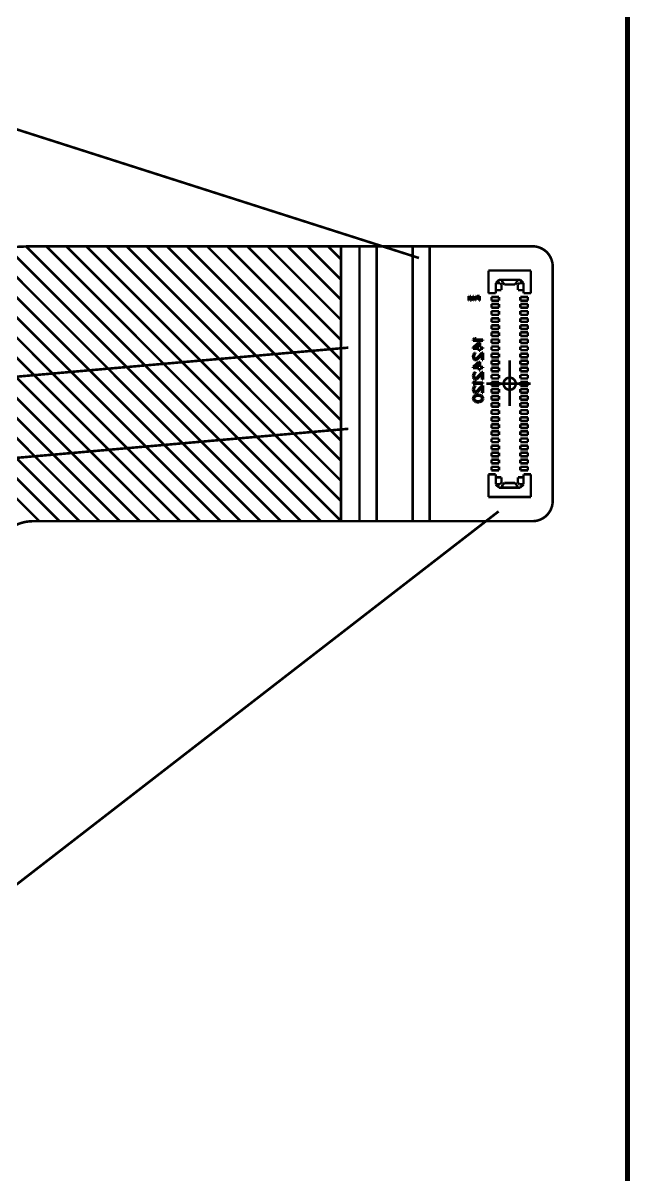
# Model space of a CAD drawing. Header units: millimetres. Extents: x 3885 to 4350, y -149 to 182.
# Drawn here: x 4129.5 to 4159.5, y -23.3 to 33.7 of the extents above; entities that cross this region are included whole.
import ezdxf

# ---------------------------------------------------------------- set-up
doc = ezdxf.new("R2010")
doc.units = ezdxf.units.MM
doc.header["$LTSCALE"] = 23.1
doc.layers.get('0').update_dxf_attribs({"linetype": 'CONTINUOUS'})

msp = doc.modelspace()

# ---------------------------------------------------------------- linework, layer by layer
at = {"const_width": 0.254}
msp.add_lwpolyline([(4070.768, 45.989), (4159.372, 45.989), (4159.372, -80.121), (4070.768, -80.121)], close=True, dxfattribs=at)
at = {"const_width": 0.127}
for points in [[(4114.686, 33.088), (4149.054, 22.102)], [(4139.223, 9.086), (4126.048, 22.261)], [(4140.219, 9.086), (4126.869, 22.436)], [(4141.214, 9.086), (4127.731, 22.569)], [(4142.21, 9.086), (4128.641, 22.655)], [(4143.205, 9.086), (4129.605, 22.686)], [(4154.675, 22.681), (4129.805, 22.681)], [(4154.675, 22.681), (4129.805, 22.681)], [(4144.201, 9.086), (4130.601, 22.686)], [(4145.192, 9.091), (4131.597, 22.686)], [(4146.609, 22.681), (4132.019, 22.681)], [(4146.609, 22.681), (4132.019, 22.681)], [(4145.192, 10.087), (4132.592, 22.686)], [(4145.192, 11.082), (4133.588, 22.686)], [(4145.192, 12.078), (4134.583, 22.686)], [(4145.192, 13.073), (4135.579, 22.686)], [(4145.192, 14.069), (4136.575, 22.686)], [(4145.192, 15.065), (4137.57, 22.686)], [(4145.192, 16.06), (4138.566, 22.686)], [(4145.192, 17.056), (4139.561, 22.686)], [(4145.192, 18.052), (4140.557, 22.686)], [(4145.192, 19.047), (4141.553, 22.686)], [(4145.192, 20.043), (4142.548, 22.686)], [(4145.192, 21.038), (4143.544, 22.686)], [(4145.192, 22.034), (4144.539, 22.686)], [(4145.192, 22.686), (4145.192, 9.086)], [(4146.115, 9.082), (4146.115, 22.681)], [(4146.959, 9.082), (4146.959, 22.681)], [(4148.742, 22.681), (4148.742, 9.082)], [(4149.586, 22.681), (4149.586, 9.082)], [(4137.232, 9.086), (4124.516, 21.802)], [(4138.227, 9.086), (4125.265, 22.049)], [(4155.675, 10.082), (4155.675, 21.681)], [(4155.675, 10.082), (4155.675, 21.681)], [(4135.24, 9.086), (4123.109, 21.217)], [(4136.236, 9.086), (4123.798, 21.525)], [(4154.595, 21.481), (4152.495, 21.481)], [(4154.595, 21.481), (4152.495, 21.481)], [(4152.495, 21.481), (4152.495, 20.361)], [(4152.495, 21.481), (4152.495, 20.361)], [(4154.595, 20.361), (4154.595, 21.481)], [(4154.595, 20.361), (4154.595, 21.481)], [(4133.249, 9.086), (4121.815, 20.521)], [(4134.245, 9.086), (4122.449, 20.882)], [(4152.86, 20.861), (4153.025, 21.021)], [(4152.86, 20.861), (4153.025, 21.021)], [(4152.86, 20.361), (4152.86, 20.861)], [(4153.07, 20.861), (4152.86, 20.861)], [(4152.86, 20.361), (4152.86, 20.861)], [(4153.07, 20.861), (4152.86, 20.861)], [(4152.86, 20.512), (4153.14, 20.512)], [(4152.86, 20.512), (4153.14, 20.512)], [(4153.025, 21.021), (4154.065, 21.021)], [(4153.025, 21.021), (4154.065, 21.021)], [(4153.14, 20.791), (4153.07, 20.861)], [(4153.14, 20.791), (4153.07, 20.861)], [(4153.14, 20.512), (4153.14, 20.791)], [(4153.14, 20.512), (4153.14, 20.791)], [(4153.185, 21.021), (4153.185, 20.892)], [(4153.185, 21.021), (4153.185, 20.892)], [(4153.185, 20.892), (4153.285, 20.791)], [(4153.185, 20.892), (4153.285, 20.791)], [(4153.285, 20.791), (4153.805, 20.791)], [(4153.285, 20.791), (4153.805, 20.791)], [(4153.805, 20.791), (4153.905, 20.892)], [(4153.805, 20.791), (4153.905, 20.892)], [(4153.905, 20.892), (4153.905, 21.021)], [(4153.905, 20.892), (4153.905, 21.021)], [(4153.95, 20.791), (4154.02, 20.861)], [(4153.95, 20.791), (4154.02, 20.861)], [(4153.95, 20.512), (4153.95, 20.791)], [(4153.95, 20.512), (4153.95, 20.791)], [(4154.23, 20.512), (4153.95, 20.512)], [(4154.23, 20.512), (4153.95, 20.512)], [(4154.02, 20.861), (4154.23, 20.861)], [(4154.02, 20.861), (4154.23, 20.861)], [(4154.065, 21.021), (4154.23, 20.861)], [(4154.065, 21.021), (4154.23, 20.861)], [(4154.23, 20.861), (4154.23, 20.361)], [(4154.23, 20.861), (4154.23, 20.361)], [(4132.254, 9.086), (4121.206, 20.134)], [(4151.509, 20.217), (4151.509, 19.994)], [(4151.537, 20.217), (4151.509, 20.217)], [(4151.509, 20.217), (4151.509, 19.994)], [(4151.537, 20.217), (4151.509, 20.217)], [(4151.509, 19.994), (4151.537, 19.994)], [(4151.509, 19.994), (4151.537, 19.994)], [(4151.565, 20.184), (4151.537, 20.217)], [(4151.565, 20.184), (4151.537, 20.217)], [(4151.537, 19.994), (4151.537, 20.18)], [(4151.537, 20.18), (4151.565, 20.146)], [(4151.537, 19.994), (4151.537, 20.18)], [(4151.537, 20.18), (4151.565, 20.146)], [(4151.565, 20.146), (4151.565, 20.184)], [(4151.565, 20.146), (4151.565, 20.184)], [(4151.602, 20.217), (4151.602, 19.994)], [(4151.63, 20.217), (4151.602, 20.217)], [(4151.602, 20.217), (4151.602, 19.994)], [(4151.63, 20.217), (4151.602, 20.217)], [(4151.602, 19.994), (4151.644, 19.994)], [(4151.602, 19.994), (4151.644, 19.994)], [(4151.63, 20.027), (4151.63, 20.217)], [(4151.746, 20.217), (4151.63, 20.027)], [(4151.63, 20.027), (4151.63, 20.217)], [(4151.746, 20.217), (4151.63, 20.027)], [(4151.644, 19.994), (4151.76, 20.189)], [(4151.644, 19.994), (4151.76, 20.189)], [(4151.788, 20.217), (4151.746, 20.217)], [(4151.788, 20.217), (4151.746, 20.217)], [(4151.76, 20.189), (4151.76, 19.994)], [(4151.76, 20.189), (4151.76, 19.994)], [(4151.76, 19.994), (4151.788, 19.994)], [(4151.76, 19.994), (4151.788, 19.994)], [(4151.788, 19.994), (4151.788, 20.217)], [(4151.788, 19.994), (4151.788, 20.217)], [(4151.825, 20.217), (4151.825, 19.994)], [(4151.853, 20.217), (4151.825, 20.217)], [(4151.825, 20.217), (4151.825, 19.994)], [(4151.853, 20.217), (4151.825, 20.217)], [(4151.825, 19.994), (4151.853, 19.994)], [(4151.825, 19.994), (4151.853, 19.994)], [(4151.853, 19.994), (4151.853, 20.217)], [(4151.853, 19.994), (4151.853, 20.217)], [(4151.895, 20.18), (4151.891, 20.165)], [(4151.895, 20.18), (4151.891, 20.165)], [(4151.891, 20.165), (4151.891, 20.146)], [(4151.891, 20.165), (4151.891, 20.146)], [(4151.891, 20.146), (4151.895, 20.132), (4151.909, 20.113)], [(4151.891, 20.146), (4151.895, 20.132), (4151.909, 20.113)], [(4151.909, 20.198), (4151.895, 20.18)], [(4151.909, 20.198), (4151.895, 20.18)], [(4151.928, 20.213), (4151.909, 20.198)], [(4151.928, 20.213), (4151.909, 20.198)], [(4151.909, 20.113), (4151.928, 20.099)], [(4151.909, 20.113), (4151.928, 20.099)], [(4151.918, 20.165), (4151.923, 20.18)], [(4151.918, 20.165), (4151.923, 20.18)], [(4151.918, 20.151), (4151.918, 20.165)], [(4151.918, 20.151), (4151.918, 20.165)], [(4151.923, 20.137), (4151.918, 20.151)], [(4151.923, 20.137), (4151.918, 20.151)], [(4151.923, 20.18), (4151.932, 20.189)], [(4151.923, 20.18), (4151.932, 20.189)], [(4151.932, 20.127), (4151.923, 20.137)], [(4151.932, 20.127), (4151.923, 20.137)], [(4151.951, 20.217), (4151.928, 20.213)], [(4151.951, 20.217), (4151.928, 20.213)], [(4151.928, 20.099), (4151.951, 20.094)], [(4151.928, 20.099), (4151.951, 20.094)], [(4151.932, 20.189), (4151.946, 20.194)], [(4151.932, 20.189), (4151.946, 20.194)], [(4151.946, 20.122), (4151.932, 20.127)], [(4151.946, 20.122), (4151.932, 20.127)], [(4151.946, 20.194), (4152.035, 20.194)], [(4151.946, 20.194), (4152.035, 20.194)], [(4152.035, 20.122), (4151.946, 20.122)], [(4152.035, 20.122), (4151.946, 20.122)], [(4152.063, 20.217), (4151.951, 20.217)], [(4152.063, 20.217), (4151.951, 20.217)], [(4151.951, 20.094), (4152.035, 20.094)], [(4151.951, 20.094), (4152.035, 20.094)], [(4152.035, 20.194), (4152.035, 20.122)], [(4152.035, 20.194), (4152.035, 20.122)], [(4152.035, 20.094), (4152.035, 19.994)], [(4152.035, 20.094), (4152.035, 19.994)], [(4152.035, 19.994), (4152.063, 19.994)], [(4152.035, 19.994), (4152.063, 19.994)], [(4152.063, 19.994), (4152.063, 20.217)], [(4152.063, 19.994), (4152.063, 20.217)], [(4152.495, 20.361), (4152.86, 20.361)], [(4152.495, 20.361), (4152.86, 20.361)], [(4152.645, 20.171), (4152.645, 19.991)], [(4153.015, 20.171), (4152.645, 20.171)], [(4152.645, 20.171), (4152.645, 19.991)], [(4153.015, 20.171), (4152.645, 20.171)], [(4152.645, 19.991), (4153.015, 19.991)], [(4152.645, 19.991), (4153.015, 19.991)], [(4153.015, 19.991), (4153.015, 20.171)], [(4153.015, 19.991), (4153.015, 20.171)], [(4154.075, 20.171), (4154.445, 20.171)], [(4154.075, 20.171), (4154.445, 20.171)], [(4154.075, 19.991), (4154.075, 20.171)], [(4154.075, 19.991), (4154.075, 20.171)], [(4154.445, 19.991), (4154.075, 19.991)], [(4154.445, 19.991), (4154.075, 19.991)], [(4154.23, 20.361), (4154.595, 20.361)], [(4154.23, 20.361), (4154.595, 20.361)], [(4154.445, 20.171), (4154.445, 19.991)], [(4154.445, 20.171), (4154.445, 19.991)], [(4130.263, 9.086), (4119.994, 19.354)], [(4131.258, 9.086), (4120.61, 19.734)], [(4153.015, 19.821), (4152.645, 19.821)], [(4153.015, 19.821), (4152.645, 19.821)], [(4152.645, 19.821), (4152.645, 19.641)], [(4152.645, 19.821), (4152.645, 19.641)], [(4152.645, 19.641), (4153.015, 19.641)], [(4152.645, 19.641), (4153.015, 19.641)], [(4152.645, 19.471), (4152.645, 19.291)], [(4153.015, 19.471), (4152.645, 19.471)], [(4152.645, 19.471), (4152.645, 19.291)], [(4153.015, 19.471), (4152.645, 19.471)], [(4153.015, 19.641), (4153.015, 19.821)], [(4153.015, 19.641), (4153.015, 19.821)], [(4153.015, 19.291), (4153.015, 19.471)], [(4153.015, 19.291), (4153.015, 19.471)], [(4154.075, 19.821), (4154.445, 19.821)], [(4154.075, 19.821), (4154.445, 19.821)], [(4154.075, 19.641), (4154.075, 19.821)], [(4154.075, 19.641), (4154.075, 19.821)], [(4154.445, 19.641), (4154.075, 19.641)], [(4154.445, 19.641), (4154.075, 19.641)], [(4154.075, 19.471), (4154.445, 19.471)], [(4154.075, 19.471), (4154.445, 19.471)], [(4154.075, 19.291), (4154.075, 19.471)], [(4154.075, 19.291), (4154.075, 19.471)], [(4154.445, 19.821), (4154.445, 19.641)], [(4154.445, 19.821), (4154.445, 19.641)], [(4154.445, 19.471), (4154.445, 19.291)], [(4154.445, 19.471), (4154.445, 19.291)], [(4152.645, 19.291), (4153.015, 19.291)], [(4152.645, 19.291), (4153.015, 19.291)], [(4152.645, 19.121), (4152.645, 18.941)], [(4153.015, 19.121), (4152.645, 19.121)], [(4152.645, 19.121), (4152.645, 18.941)], [(4153.015, 19.121), (4152.645, 19.121)], [(4152.645, 18.941), (4153.015, 18.941)], [(4152.645, 18.941), (4153.015, 18.941)], [(4152.645, 18.771), (4152.645, 18.591)], [(4153.015, 18.771), (4152.645, 18.771)], [(4152.645, 18.771), (4152.645, 18.591)], [(4153.015, 18.771), (4152.645, 18.771)], [(4153.015, 18.941), (4153.015, 19.121)], [(4153.015, 18.941), (4153.015, 19.121)], [(4153.015, 18.591), (4153.015, 18.771)], [(4153.015, 18.591), (4153.015, 18.771)], [(4154.445, 19.291), (4154.075, 19.291)], [(4154.445, 19.291), (4154.075, 19.291)], [(4154.075, 19.121), (4154.445, 19.121)], [(4154.075, 19.121), (4154.445, 19.121)], [(4154.075, 18.941), (4154.075, 19.121)], [(4154.075, 18.941), (4154.075, 19.121)], [(4154.445, 18.941), (4154.075, 18.941)], [(4154.445, 18.941), (4154.075, 18.941)], [(4154.075, 18.771), (4154.445, 18.771)], [(4154.075, 18.771), (4154.445, 18.771)], [(4154.075, 18.591), (4154.075, 18.771)], [(4154.075, 18.591), (4154.075, 18.771)], [(4154.445, 19.121), (4154.445, 18.941)], [(4154.445, 19.121), (4154.445, 18.941)], [(4154.445, 18.771), (4154.445, 18.591)], [(4154.445, 18.771), (4154.445, 18.591)], [(4152.645, 18.591), (4153.015, 18.591)], [(4152.645, 18.591), (4153.015, 18.591)], [(4152.645, 18.421), (4152.645, 18.242)], [(4153.015, 18.421), (4152.645, 18.421)], [(4152.645, 18.421), (4152.645, 18.242)], [(4153.015, 18.421), (4152.645, 18.421)], [(4152.645, 18.242), (4153.015, 18.242)], [(4152.645, 18.242), (4153.015, 18.242)], [(4153.015, 18.242), (4153.015, 18.421)], [(4153.015, 18.242), (4153.015, 18.421)], [(4154.445, 18.591), (4154.075, 18.591)], [(4154.445, 18.591), (4154.075, 18.591)], [(4154.075, 18.421), (4154.445, 18.421)], [(4154.075, 18.421), (4154.445, 18.421)], [(4154.075, 18.242), (4154.075, 18.421)], [(4154.075, 18.242), (4154.075, 18.421)], [(4154.445, 18.242), (4154.075, 18.242)], [(4154.445, 18.242), (4154.075, 18.242)], [(4154.445, 18.421), (4154.445, 18.242)], [(4154.445, 18.421), (4154.445, 18.242)], [(4081.527, 12.064), (4145.562, 17.666)], [(4151.807, 18.132), (4151.733, 18.069)], [(4151.807, 18.132), (4151.733, 18.069)], [(4151.733, 18.069), (4151.733, 18.007)], [(4151.733, 18.069), (4151.733, 18.007)], [(4151.733, 18.007), (4152.233, 18.007)], [(4151.733, 18.007), (4152.233, 18.007)], [(4152.02, 17.924), (4151.733, 17.674)], [(4152.02, 17.924), (4151.733, 17.674)], [(4151.733, 17.674), (4151.733, 17.611)], [(4151.733, 17.674), (4151.733, 17.611)], [(4151.733, 17.611), (4152.02, 17.611)], [(4151.733, 17.611), (4152.02, 17.611)], [(4151.892, 18.132), (4151.807, 18.132)], [(4151.892, 18.132), (4151.807, 18.132)], [(4151.818, 18.069), (4151.892, 18.132)], [(4151.818, 18.069), (4151.892, 18.132)], [(4152.233, 18.069), (4151.818, 18.069)], [(4152.233, 18.069), (4151.818, 18.069)], [(4152.02, 17.851), (4151.818, 17.674)], [(4152.02, 17.851), (4151.818, 17.674)], [(4151.818, 17.674), (4152.02, 17.674)], [(4151.818, 17.674), (4152.02, 17.674)], [(4152.084, 17.924), (4152.02, 17.924)], [(4152.084, 17.924), (4152.02, 17.924)], [(4152.02, 17.674), (4152.02, 17.851)], [(4152.02, 17.674), (4152.02, 17.851)], [(4152.02, 17.611), (4152.02, 17.507)], [(4152.02, 17.611), (4152.02, 17.507)], [(4152.084, 17.674), (4152.084, 17.924)], [(4152.084, 17.674), (4152.084, 17.924)], [(4152.233, 17.674), (4152.084, 17.674)], [(4152.233, 17.674), (4152.084, 17.674)], [(4152.084, 17.507), (4152.084, 17.611)], [(4152.084, 17.611), (4152.233, 17.611)], [(4152.084, 17.507), (4152.084, 17.611)], [(4152.084, 17.611), (4152.233, 17.611)], [(4152.233, 18.007), (4152.233, 18.069)], [(4152.233, 18.007), (4152.233, 18.069)], [(4152.233, 17.611), (4152.233, 17.674)], [(4152.233, 17.611), (4152.233, 17.674)], [(4152.645, 18.071), (4152.645, 17.892)], [(4153.015, 18.071), (4152.645, 18.071)], [(4152.645, 18.071), (4152.645, 17.892)], [(4153.015, 18.071), (4152.645, 18.071)], [(4152.645, 17.892), (4153.015, 17.892)], [(4152.645, 17.892), (4153.015, 17.892)], [(4152.645, 17.542), (4152.645, 17.721)], [(4152.645, 17.721), (4153.015, 17.721)], [(4152.645, 17.542), (4152.645, 17.721)], [(4152.645, 17.721), (4153.015, 17.721)], [(4153.015, 17.892), (4153.015, 18.071)], [(4153.015, 17.892), (4153.015, 18.071)], [(4153.015, 17.721), (4153.015, 17.542)], [(4153.015, 17.721), (4153.015, 17.542)], [(4154.075, 18.071), (4154.445, 18.071)], [(4154.075, 18.071), (4154.445, 18.071)], [(4154.075, 17.892), (4154.075, 18.071)], [(4154.075, 17.892), (4154.075, 18.071)], [(4154.445, 17.892), (4154.075, 17.892)], [(4154.445, 17.892), (4154.075, 17.892)], [(4154.445, 17.721), (4154.075, 17.721)], [(4154.445, 17.721), (4154.075, 17.721)], [(4154.075, 17.721), (4154.075, 17.542)], [(4154.075, 17.721), (4154.075, 17.542)], [(4154.445, 18.071), (4154.445, 17.892)], [(4154.445, 18.071), (4154.445, 17.892)], [(4154.445, 17.542), (4154.445, 17.721)], [(4154.445, 17.542), (4154.445, 17.721)], [(4151.744, 17.319), (4151.733, 17.246)], [(4151.744, 17.319), (4151.733, 17.246)], [(4151.733, 17.246), (4151.733, 17.205)], [(4151.733, 17.246), (4151.733, 17.205)], [(4151.733, 17.205), (4151.744, 17.142)], [(4151.733, 17.205), (4151.744, 17.142)], [(4151.765, 17.361), (4151.744, 17.319)], [(4151.765, 17.361), (4151.744, 17.319)], [(4151.744, 17.142), (4151.765, 17.101)], [(4151.744, 17.142), (4151.765, 17.101)], [(4151.807, 17.403), (4151.765, 17.361)], [(4151.807, 17.403), (4151.765, 17.361)], [(4151.765, 17.101), (4151.807, 17.059)], [(4151.765, 17.101), (4151.807, 17.059)], [(4151.786, 17.257), (4151.797, 17.309)], [(4151.786, 17.257), (4151.797, 17.309)], [(4151.786, 17.215), (4151.786, 17.257)], [(4151.786, 17.215), (4151.786, 17.257)], [(4151.797, 17.163), (4151.786, 17.215)], [(4151.797, 17.163), (4151.786, 17.215)], [(4151.797, 17.309), (4151.818, 17.34)], [(4151.797, 17.309), (4151.818, 17.34)], [(4151.818, 17.132), (4151.797, 17.163)], [(4151.818, 17.132), (4151.797, 17.163)], [(4151.85, 17.413), (4151.807, 17.403)], [(4151.85, 17.413), (4151.807, 17.403)], [(4151.807, 17.059), (4151.85, 17.049)], [(4151.807, 17.059), (4151.85, 17.049)], [(4151.818, 17.34), (4151.85, 17.361)], [(4151.818, 17.34), (4151.85, 17.361)], [(4151.85, 17.111), (4151.818, 17.132)], [(4151.85, 17.111), (4151.818, 17.132)], [(4151.85, 17.361), (4151.85, 17.413)], [(4151.85, 17.361), (4151.85, 17.413)], [(4151.871, 17.111), (4151.85, 17.111)], [(4151.871, 17.111), (4151.85, 17.111)], [(4151.85, 17.049), (4151.871, 17.049)], [(4151.85, 17.049), (4151.871, 17.049)], [(4151.914, 17.132), (4151.871, 17.111)], [(4151.914, 17.132), (4151.871, 17.111)], [(4151.871, 17.049), (4151.914, 17.059)], [(4151.871, 17.049), (4151.914, 17.059)], [(4152.18, 17.423), (4151.914, 17.132)], [(4152.18, 17.423), (4151.914, 17.132)], [(4151.914, 17.059), (4151.946, 17.08)], [(4151.914, 17.059), (4151.946, 17.08)], [(4151.946, 17.08), (4152.18, 17.34)], [(4151.946, 17.08), (4152.18, 17.34)], [(4152.02, 17.507), (4152.084, 17.507)], [(4152.02, 17.507), (4152.084, 17.507)], [(4152.233, 17.423), (4152.18, 17.423)], [(4152.233, 17.423), (4152.18, 17.423)], [(4152.18, 17.34), (4152.18, 17.049)], [(4152.18, 17.34), (4152.18, 17.049)], [(4152.18, 17.049), (4152.233, 17.049)], [(4152.18, 17.049), (4152.233, 17.049)], [(4152.233, 17.049), (4152.233, 17.423)], [(4152.233, 17.049), (4152.233, 17.423)], [(4153.015, 17.542), (4152.645, 17.542)], [(4153.015, 17.542), (4152.645, 17.542)], [(4152.645, 17.192), (4152.645, 17.371)], [(4152.645, 17.371), (4153.015, 17.371)], [(4152.645, 17.192), (4152.645, 17.371)], [(4152.645, 17.371), (4153.015, 17.371)], [(4153.015, 17.192), (4152.645, 17.192)], [(4153.015, 17.192), (4152.645, 17.192)], [(4153.015, 17.371), (4153.015, 17.192)], [(4153.015, 17.371), (4153.015, 17.192)], [(4153.545, 14.78), (4153.545, 17.038)], [(4153.545, 14.78), (4153.545, 17.038)], [(4154.075, 17.542), (4154.445, 17.542)], [(4154.075, 17.542), (4154.445, 17.542)], [(4154.445, 17.371), (4154.075, 17.371)], [(4154.445, 17.371), (4154.075, 17.371)], [(4154.075, 17.371), (4154.075, 17.192)], [(4154.075, 17.371), (4154.075, 17.192)], [(4154.075, 17.192), (4154.445, 17.192)], [(4154.075, 17.192), (4154.445, 17.192)], [(4154.445, 17.192), (4154.445, 17.371)], [(4154.445, 17.192), (4154.445, 17.371)], [(4152.02, 16.965), (4151.733, 16.715)], [(4152.02, 16.965), (4151.733, 16.715)], [(4151.733, 16.715), (4151.733, 16.653)], [(4151.733, 16.715), (4151.733, 16.653)], [(4151.733, 16.653), (4152.02, 16.653)], [(4151.733, 16.653), (4152.02, 16.653)], [(4152.02, 16.892), (4151.818, 16.715)], [(4152.02, 16.892), (4151.818, 16.715)], [(4151.818, 16.715), (4152.02, 16.715)], [(4151.818, 16.715), (4152.02, 16.715)], [(4152.18, 16.465), (4151.914, 16.173)], [(4152.18, 16.465), (4151.914, 16.173)], [(4152.084, 16.965), (4152.02, 16.965)], [(4152.084, 16.965), (4152.02, 16.965)], [(4152.02, 16.715), (4152.02, 16.892)], [(4152.02, 16.715), (4152.02, 16.892)], [(4152.02, 16.653), (4152.02, 16.548)], [(4152.02, 16.653), (4152.02, 16.548)], [(4152.02, 16.548), (4152.084, 16.548)], [(4152.02, 16.548), (4152.084, 16.548)], [(4152.084, 16.715), (4152.084, 16.965)], [(4152.084, 16.715), (4152.084, 16.965)], [(4152.233, 16.715), (4152.084, 16.715)], [(4152.233, 16.715), (4152.084, 16.715)], [(4152.084, 16.548), (4152.084, 16.653)], [(4152.084, 16.653), (4152.233, 16.653)], [(4152.084, 16.548), (4152.084, 16.653)], [(4152.084, 16.653), (4152.233, 16.653)], [(4152.233, 16.465), (4152.18, 16.465)], [(4152.233, 16.465), (4152.18, 16.465)], [(4152.233, 16.653), (4152.233, 16.715)], [(4152.233, 16.653), (4152.233, 16.715)], [(4152.233, 16.09), (4152.233, 16.465)], [(4152.233, 16.09), (4152.233, 16.465)], [(4152.645, 16.842), (4152.645, 17.021)], [(4152.645, 17.021), (4153.015, 17.021)], [(4152.645, 16.842), (4152.645, 17.021)], [(4152.645, 17.021), (4153.015, 17.021)], [(4153.015, 16.842), (4152.645, 16.842)], [(4153.015, 16.842), (4152.645, 16.842)], [(4152.645, 16.491), (4152.645, 16.671)], [(4152.645, 16.671), (4153.015, 16.671)], [(4152.645, 16.491), (4152.645, 16.671)], [(4152.645, 16.671), (4153.015, 16.671)], [(4153.015, 16.491), (4152.645, 16.491)], [(4153.015, 16.491), (4152.645, 16.491)], [(4153.015, 17.021), (4153.015, 16.842)], [(4153.015, 17.021), (4153.015, 16.842)], [(4153.015, 16.671), (4153.015, 16.491)], [(4153.015, 16.671), (4153.015, 16.491)], [(4154.445, 17.021), (4154.075, 17.021)], [(4154.445, 17.021), (4154.075, 17.021)], [(4154.075, 17.021), (4154.075, 16.842)], [(4154.075, 17.021), (4154.075, 16.842)], [(4154.075, 16.842), (4154.445, 16.842)], [(4154.075, 16.842), (4154.445, 16.842)], [(4154.445, 16.671), (4154.075, 16.671)], [(4154.445, 16.671), (4154.075, 16.671)], [(4154.075, 16.671), (4154.075, 16.491)], [(4154.075, 16.671), (4154.075, 16.491)], [(4154.075, 16.491), (4154.445, 16.491)], [(4154.075, 16.491), (4154.445, 16.491)], [(4154.445, 16.842), (4154.445, 17.021)], [(4154.445, 16.842), (4154.445, 17.021)], [(4154.445, 16.491), (4154.445, 16.671)], [(4154.445, 16.491), (4154.445, 16.671)], [(4151.744, 16.361), (4151.733, 16.288)], [(4151.744, 16.361), (4151.733, 16.288)], [(4151.733, 16.288), (4151.733, 16.246)], [(4151.733, 16.288), (4151.733, 16.246)], [(4151.733, 16.246), (4151.744, 16.184)], [(4151.733, 16.246), (4151.744, 16.184)], [(4151.807, 16.007), (4151.733, 15.944)], [(4151.807, 16.007), (4151.733, 15.944)], [(4151.733, 15.944), (4151.733, 15.882)], [(4151.733, 15.944), (4151.733, 15.882)], [(4151.765, 16.403), (4151.744, 16.361)], [(4151.765, 16.403), (4151.744, 16.361)], [(4151.744, 16.184), (4151.765, 16.142)], [(4151.744, 16.184), (4151.765, 16.142)], [(4151.807, 16.444), (4151.765, 16.403)], [(4151.807, 16.444), (4151.765, 16.403)], [(4151.765, 16.142), (4151.807, 16.101)], [(4151.765, 16.142), (4151.807, 16.101)], [(4151.786, 16.298), (4151.797, 16.351)], [(4151.786, 16.298), (4151.797, 16.351)], [(4151.786, 16.257), (4151.786, 16.298)], [(4151.786, 16.257), (4151.786, 16.298)], [(4151.797, 16.205), (4151.786, 16.257)], [(4151.797, 16.205), (4151.786, 16.257)], [(4151.797, 16.351), (4151.818, 16.382)], [(4151.797, 16.351), (4151.818, 16.382)], [(4151.818, 16.173), (4151.797, 16.205)], [(4151.818, 16.173), (4151.797, 16.205)], [(4151.85, 16.455), (4151.807, 16.444)], [(4151.85, 16.455), (4151.807, 16.444)], [(4151.807, 16.101), (4151.85, 16.09)], [(4151.807, 16.101), (4151.85, 16.09)], [(4151.892, 16.007), (4151.807, 16.007)], [(4151.892, 16.007), (4151.807, 16.007)], [(4151.818, 16.382), (4151.85, 16.403)], [(4151.818, 16.382), (4151.85, 16.403)], [(4151.85, 16.153), (4151.818, 16.173)], [(4151.85, 16.153), (4151.818, 16.173)], [(4151.818, 15.944), (4151.892, 16.007)], [(4151.818, 15.944), (4151.892, 16.007)], [(4152.233, 15.944), (4151.818, 15.944)], [(4152.233, 15.944), (4151.818, 15.944)], [(4151.85, 16.403), (4151.85, 16.455)], [(4151.85, 16.403), (4151.85, 16.455)], [(4151.871, 16.153), (4151.85, 16.153)], [(4151.871, 16.153), (4151.85, 16.153)], [(4151.85, 16.09), (4151.871, 16.09)], [(4151.85, 16.09), (4151.871, 16.09)], [(4151.914, 16.173), (4151.871, 16.153)], [(4151.914, 16.173), (4151.871, 16.153)], [(4151.871, 16.09), (4151.914, 16.101)], [(4151.871, 16.09), (4151.914, 16.101)], [(4151.914, 16.101), (4151.946, 16.121)], [(4151.914, 16.101), (4151.946, 16.121)], [(4151.946, 16.121), (4152.18, 16.382)], [(4151.946, 16.121), (4152.18, 16.382)], [(4152.18, 16.382), (4152.18, 16.09)], [(4152.18, 16.382), (4152.18, 16.09)], [(4152.18, 16.09), (4152.233, 16.09)], [(4152.18, 16.09), (4152.233, 16.09)], [(4152.233, 15.882), (4152.233, 15.944)], [(4152.233, 15.882), (4152.233, 15.944)], [(4152.645, 16.141), (4152.645, 16.321)], [(4152.645, 16.321), (4153.015, 16.321)], [(4152.645, 16.141), (4152.645, 16.321)], [(4152.645, 16.321), (4153.015, 16.321)], [(4153.015, 16.141), (4152.645, 16.141)], [(4153.015, 16.141), (4152.645, 16.141)], [(4152.645, 15.972), (4153.015, 15.972)], [(4152.645, 15.972), (4153.015, 15.972)], [(4152.645, 15.791), (4152.645, 15.972)], [(4152.645, 15.791), (4152.645, 15.972)], [(4153.015, 16.321), (4153.015, 16.141)], [(4153.015, 16.321), (4153.015, 16.141)], [(4153.015, 15.972), (4153.015, 15.791)], [(4153.015, 15.972), (4153.015, 15.791)], [(4154.445, 16.321), (4154.075, 16.321)], [(4154.445, 16.321), (4154.075, 16.321)], [(4154.075, 16.321), (4154.075, 16.141)], [(4154.075, 16.321), (4154.075, 16.141)], [(4154.075, 16.141), (4154.445, 16.141)], [(4154.075, 16.141), (4154.445, 16.141)], [(4154.445, 15.972), (4154.075, 15.972)], [(4154.445, 15.972), (4154.075, 15.972)], [(4154.075, 15.972), (4154.075, 15.791)], [(4154.075, 15.972), (4154.075, 15.791)], [(4154.445, 16.141), (4154.445, 16.321)], [(4154.445, 16.141), (4154.445, 16.321)], [(4154.445, 15.791), (4154.445, 15.972)], [(4154.445, 15.791), (4154.445, 15.972)], [(4151.733, 15.882), (4152.233, 15.882)], [(4151.733, 15.882), (4152.233, 15.882)], [(4151.744, 15.694), (4151.733, 15.622)], [(4151.744, 15.694), (4151.733, 15.622)], [(4151.733, 15.622), (4151.733, 15.58)], [(4151.733, 15.622), (4151.733, 15.58)], [(4151.733, 15.58), (4151.744, 15.517)], [(4151.733, 15.58), (4151.744, 15.517)], [(4151.765, 15.736), (4151.744, 15.694)], [(4151.765, 15.736), (4151.744, 15.694)], [(4151.744, 15.517), (4151.765, 15.475)], [(4151.744, 15.517), (4151.765, 15.475)], [(4151.807, 15.778), (4151.765, 15.736)], [(4151.807, 15.778), (4151.765, 15.736)], [(4151.765, 15.475), (4151.807, 15.434)], [(4151.765, 15.475), (4151.807, 15.434)], [(4151.786, 15.632), (4151.797, 15.684)], [(4151.786, 15.632), (4151.797, 15.684)], [(4151.786, 15.59), (4151.786, 15.632)], [(4151.786, 15.59), (4151.786, 15.632)], [(4151.797, 15.538), (4151.786, 15.59)], [(4151.797, 15.538), (4151.786, 15.59)], [(4151.797, 15.684), (4151.818, 15.715)], [(4151.797, 15.684), (4151.818, 15.715)], [(4151.818, 15.507), (4151.797, 15.538)], [(4151.818, 15.507), (4151.797, 15.538)], [(4151.85, 15.788), (4151.807, 15.778)], [(4151.85, 15.788), (4151.807, 15.778)], [(4151.807, 15.434), (4151.85, 15.423)], [(4151.807, 15.434), (4151.85, 15.423)], [(4151.818, 15.715), (4151.85, 15.736)], [(4151.818, 15.715), (4151.85, 15.736)], [(4151.85, 15.486), (4151.818, 15.507)], [(4151.85, 15.486), (4151.818, 15.507)], [(4151.85, 15.736), (4151.85, 15.788)], [(4151.85, 15.736), (4151.85, 15.788)], [(4151.871, 15.486), (4151.85, 15.486)], [(4151.871, 15.486), (4151.85, 15.486)], [(4151.85, 15.423), (4151.871, 15.423)], [(4151.85, 15.423), (4151.871, 15.423)], [(4151.85, 15.319), (4151.882, 15.33)], [(4151.85, 15.319), (4151.882, 15.33)], [(4151.914, 15.507), (4151.871, 15.486)], [(4151.914, 15.507), (4151.871, 15.486)], [(4151.871, 15.423), (4151.914, 15.434)], [(4151.871, 15.423), (4151.914, 15.434)], [(4151.882, 15.33), (4151.935, 15.34)], [(4151.882, 15.33), (4151.935, 15.34)], [(4152.18, 15.799), (4151.914, 15.507)], [(4152.18, 15.799), (4151.914, 15.507)], [(4151.914, 15.434), (4151.946, 15.455)], [(4151.914, 15.434), (4151.946, 15.455)], [(4151.935, 15.34), (4152.031, 15.34)], [(4151.935, 15.34), (4152.031, 15.34)], [(4151.946, 15.455), (4152.18, 15.715)], [(4151.946, 15.455), (4152.18, 15.715)], [(4152.031, 15.34), (4152.084, 15.33)], [(4152.031, 15.34), (4152.084, 15.33)], [(4152.084, 15.33), (4152.116, 15.319)], [(4152.084, 15.33), (4152.116, 15.319)], [(4152.233, 15.799), (4152.18, 15.799)], [(4152.233, 15.799), (4152.18, 15.799)], [(4152.18, 15.715), (4152.18, 15.423)], [(4152.18, 15.715), (4152.18, 15.423)], [(4152.18, 15.423), (4152.233, 15.423)], [(4152.18, 15.423), (4152.233, 15.423)], [(4152.233, 15.423), (4152.233, 15.799)], [(4152.233, 15.423), (4152.233, 15.799)], [(4154.579, 15.881), (4152.389, 15.881)], [(4154.579, 15.881), (4152.389, 15.881)], [(4153.015, 15.791), (4152.645, 15.791)], [(4153.015, 15.791), (4152.645, 15.791)], [(4152.645, 15.622), (4152.645, 15.441)], [(4153.015, 15.622), (4152.645, 15.622)], [(4152.645, 15.622), (4152.645, 15.441)], [(4153.015, 15.622), (4152.645, 15.622)], [(4152.645, 15.441), (4153.015, 15.441)], [(4152.645, 15.441), (4153.015, 15.441)], [(4153.015, 15.441), (4153.015, 15.622)], [(4153.015, 15.441), (4153.015, 15.622)], [(4154.075, 15.791), (4154.445, 15.791)], [(4154.075, 15.791), (4154.445, 15.791)], [(4154.075, 15.622), (4154.445, 15.622)], [(4154.075, 15.622), (4154.445, 15.622)], [(4154.075, 15.441), (4154.075, 15.622)], [(4154.075, 15.441), (4154.075, 15.622)], [(4154.445, 15.441), (4154.075, 15.441)], [(4154.445, 15.441), (4154.075, 15.441)], [(4154.445, 15.622), (4154.445, 15.441)], [(4154.445, 15.622), (4154.445, 15.441)], [(4151.733, 15.153), (4151.744, 15.215)], [(4151.733, 15.153), (4151.744, 15.215)], [(4151.744, 15.09), (4151.733, 15.153)], [(4151.744, 15.09), (4151.733, 15.153)], [(4151.744, 15.215), (4151.776, 15.267)], [(4151.744, 15.215), (4151.776, 15.267)], [(4151.776, 15.038), (4151.744, 15.09)], [(4151.776, 15.038), (4151.744, 15.09)], [(4151.776, 15.267), (4151.807, 15.298)], [(4151.776, 15.267), (4151.807, 15.298)], [(4151.807, 15.007), (4151.776, 15.038)], [(4151.807, 15.007), (4151.776, 15.038)], [(4151.797, 15.101), (4151.786, 15.153), (4151.797, 15.205)], [(4151.786, 15.153), (4151.797, 15.205)], [(4151.797, 15.101), (4151.786, 15.153)], [(4151.797, 15.205), (4151.818, 15.236)], [(4151.797, 15.205), (4151.818, 15.236)], [(4151.818, 15.069), (4151.797, 15.101)], [(4151.818, 15.069), (4151.797, 15.101)], [(4151.807, 15.298), (4151.85, 15.319)], [(4151.807, 15.298), (4151.85, 15.319)], [(4151.85, 14.986), (4151.807, 15.007)], [(4151.85, 14.986), (4151.807, 15.007)], [(4151.818, 15.236), (4151.882, 15.278)], [(4151.818, 15.236), (4151.882, 15.278)], [(4151.882, 15.028), (4151.818, 15.069)], [(4151.882, 15.028), (4151.818, 15.069)], [(4151.882, 14.976), (4151.85, 14.986)], [(4151.882, 14.976), (4151.85, 14.986)], [(4151.882, 15.278), (4151.946, 15.288)], [(4151.882, 15.278), (4151.946, 15.288)], [(4151.946, 15.017), (4151.882, 15.028)], [(4151.946, 15.017), (4151.882, 15.028)], [(4151.935, 14.965), (4151.882, 14.976)], [(4151.935, 14.965), (4151.882, 14.976)], [(4152.031, 14.965), (4151.935, 14.965)], [(4152.031, 14.965), (4151.935, 14.965)], [(4151.946, 15.288), (4152.02, 15.288)], [(4151.946, 15.288), (4152.02, 15.288)], [(4152.02, 15.017), (4151.946, 15.017)], [(4152.02, 15.017), (4151.946, 15.017)], [(4152.02, 15.288), (4152.084, 15.278)], [(4152.02, 15.288), (4152.084, 15.278)], [(4152.084, 15.028), (4152.02, 15.017)], [(4152.084, 15.028), (4152.02, 15.017)], [(4152.084, 14.976), (4152.031, 14.965)], [(4152.084, 14.976), (4152.031, 14.965)], [(4152.084, 15.278), (4152.148, 15.236)], [(4152.084, 15.278), (4152.148, 15.236)], [(4152.148, 15.069), (4152.084, 15.028)], [(4152.148, 15.069), (4152.084, 15.028)], [(4152.116, 14.986), (4152.084, 14.976)], [(4152.116, 14.986), (4152.084, 14.976)], [(4152.116, 15.319), (4152.158, 15.298)], [(4152.116, 15.319), (4152.158, 15.298)], [(4152.158, 15.007), (4152.116, 14.986)], [(4152.158, 15.007), (4152.116, 14.986)], [(4152.148, 15.236), (4152.169, 15.205)], [(4152.148, 15.236), (4152.169, 15.205)], [(4152.169, 15.101), (4152.148, 15.069)], [(4152.169, 15.101), (4152.148, 15.069)], [(4152.158, 15.298), (4152.19, 15.267)], [(4152.158, 15.298), (4152.19, 15.267)], [(4152.19, 15.038), (4152.158, 15.007)], [(4152.19, 15.038), (4152.158, 15.007)], [(4152.169, 15.205), (4152.18, 15.153), (4152.169, 15.101)], [(4152.169, 15.205), (4152.18, 15.153)], [(4152.18, 15.153), (4152.169, 15.101)], [(4152.19, 15.267), (4152.222, 15.215)], [(4152.19, 15.267), (4152.222, 15.215)], [(4152.222, 15.09), (4152.19, 15.038)], [(4152.222, 15.09), (4152.19, 15.038)], [(4152.222, 15.215), (4152.233, 15.153)], [(4152.222, 15.215), (4152.233, 15.153)], [(4152.233, 15.153), (4152.222, 15.09)], [(4152.233, 15.153), (4152.222, 15.09)], [(4152.645, 15.272), (4152.645, 15.091)], [(4153.015, 15.272), (4152.645, 15.272)], [(4152.645, 15.272), (4152.645, 15.091)], [(4153.015, 15.272), (4152.645, 15.272)], [(4152.645, 15.091), (4153.015, 15.091)], [(4152.645, 15.091), (4153.015, 15.091)], [(4152.645, 14.922), (4152.645, 14.741)], [(4153.015, 14.922), (4152.645, 14.922)], [(4152.645, 14.922), (4152.645, 14.741)], [(4153.015, 14.922), (4152.645, 14.922)], [(4153.015, 15.091), (4153.015, 15.272)], [(4153.015, 15.091), (4153.015, 15.272)], [(4153.015, 14.741), (4153.015, 14.922)], [(4153.015, 14.741), (4153.015, 14.922)], [(4154.075, 15.272), (4154.445, 15.272)], [(4154.075, 15.272), (4154.445, 15.272)], [(4154.075, 15.091), (4154.075, 15.272)], [(4154.075, 15.091), (4154.075, 15.272)], [(4154.445, 15.091), (4154.075, 15.091)], [(4154.445, 15.091), (4154.075, 15.091)], [(4154.075, 14.922), (4154.445, 14.922)], [(4154.075, 14.922), (4154.445, 14.922)], [(4154.075, 14.741), (4154.075, 14.922)], [(4154.075, 14.741), (4154.075, 14.922)], [(4154.445, 15.272), (4154.445, 15.091)], [(4154.445, 15.272), (4154.445, 15.091)], [(4154.445, 14.922), (4154.445, 14.741)], [(4154.445, 14.922), (4154.445, 14.741)], [(4152.645, 14.741), (4153.015, 14.741)], [(4152.645, 14.741), (4153.015, 14.741)], [(4152.645, 14.572), (4152.645, 14.391)], [(4153.015, 14.572), (4152.645, 14.572)], [(4152.645, 14.572), (4152.645, 14.391)], [(4153.015, 14.572), (4152.645, 14.572)], [(4152.645, 14.391), (4153.015, 14.391)], [(4152.645, 14.391), (4153.015, 14.391)], [(4152.645, 14.221), (4152.645, 14.041)], [(4153.015, 14.221), (4152.645, 14.221)], [(4152.645, 14.221), (4152.645, 14.041)], [(4153.015, 14.221), (4152.645, 14.221)], [(4153.015, 14.391), (4153.015, 14.572)], [(4153.015, 14.391), (4153.015, 14.572)], [(4153.015, 14.041), (4153.015, 14.221)], [(4153.015, 14.041), (4153.015, 14.221)], [(4154.445, 14.741), (4154.075, 14.741)], [(4154.445, 14.741), (4154.075, 14.741)], [(4154.075, 14.572), (4154.445, 14.572)], [(4154.075, 14.572), (4154.445, 14.572)], [(4154.075, 14.391), (4154.075, 14.572)], [(4154.075, 14.391), (4154.075, 14.572)], [(4154.445, 14.391), (4154.075, 14.391)], [(4154.445, 14.391), (4154.075, 14.391)], [(4154.075, 14.221), (4154.445, 14.221)], [(4154.075, 14.221), (4154.445, 14.221)], [(4154.075, 14.041), (4154.075, 14.221)], [(4154.075, 14.041), (4154.075, 14.221)], [(4154.445, 14.572), (4154.445, 14.391)], [(4154.445, 14.572), (4154.445, 14.391)], [(4154.445, 14.221), (4154.445, 14.041)], [(4154.445, 14.221), (4154.445, 14.041)], [(4145.562, 13.651), (4082.224, 8.109)], [(4152.645, 14.041), (4153.015, 14.041)], [(4152.645, 14.041), (4153.015, 14.041)], [(4152.645, 13.691), (4152.645, 13.871)], [(4152.645, 13.871), (4153.015, 13.871)], [(4152.645, 13.691), (4152.645, 13.871)], [(4152.645, 13.871), (4153.015, 13.871)], [(4153.015, 13.691), (4152.645, 13.691)], [(4153.015, 13.691), (4152.645, 13.691)], [(4153.015, 13.871), (4153.015, 13.691)], [(4153.015, 13.871), (4153.015, 13.691)], [(4154.445, 14.041), (4154.075, 14.041)], [(4154.445, 14.041), (4154.075, 14.041)], [(4154.445, 13.871), (4154.075, 13.871)], [(4154.445, 13.871), (4154.075, 13.871)], [(4154.075, 13.871), (4154.075, 13.691)], [(4154.075, 13.871), (4154.075, 13.691)], [(4154.075, 13.691), (4154.445, 13.691)], [(4154.075, 13.691), (4154.445, 13.691)], [(4154.445, 13.691), (4154.445, 13.871)], [(4154.445, 13.691), (4154.445, 13.871)], [(4152.645, 13.341), (4152.645, 13.521)], [(4152.645, 13.521), (4153.015, 13.521)], [(4152.645, 13.341), (4152.645, 13.521)], [(4152.645, 13.521), (4153.015, 13.521)], [(4153.015, 13.341), (4152.645, 13.341)], [(4153.015, 13.341), (4152.645, 13.341)], [(4152.645, 12.991), (4152.645, 13.171)], [(4152.645, 13.171), (4153.015, 13.171)], [(4152.645, 12.991), (4152.645, 13.171)], [(4152.645, 13.171), (4153.015, 13.171)], [(4153.015, 13.521), (4153.015, 13.341)], [(4153.015, 13.521), (4153.015, 13.341)], [(4153.015, 13.171), (4153.015, 12.991)], [(4153.015, 13.171), (4153.015, 12.991)], [(4154.445, 13.521), (4154.075, 13.521)], [(4154.445, 13.521), (4154.075, 13.521)], [(4154.075, 13.521), (4154.075, 13.341)], [(4154.075, 13.521), (4154.075, 13.341)], [(4154.075, 13.341), (4154.445, 13.341)], [(4154.075, 13.341), (4154.445, 13.341)], [(4154.445, 13.171), (4154.075, 13.171)], [(4154.445, 13.171), (4154.075, 13.171)], [(4154.075, 13.171), (4154.075, 12.991)], [(4154.075, 13.171), (4154.075, 12.991)], [(4154.445, 13.341), (4154.445, 13.521)], [(4154.445, 13.341), (4154.445, 13.521)], [(4154.445, 12.991), (4154.445, 13.171)], [(4154.445, 12.991), (4154.445, 13.171)], [(4153.015, 12.991), (4152.645, 12.991)], [(4153.015, 12.991), (4152.645, 12.991)], [(4152.645, 12.641), (4152.645, 12.821)], [(4152.645, 12.821), (4153.015, 12.821)], [(4152.645, 12.641), (4152.645, 12.821)], [(4152.645, 12.821), (4153.015, 12.821)], [(4153.015, 12.641), (4152.645, 12.641)], [(4153.015, 12.641), (4152.645, 12.641)], [(4153.015, 12.821), (4153.015, 12.641)], [(4153.015, 12.821), (4153.015, 12.641)], [(4154.075, 12.991), (4154.445, 12.991)], [(4154.075, 12.991), (4154.445, 12.991)], [(4154.445, 12.821), (4154.075, 12.821)], [(4154.445, 12.821), (4154.075, 12.821)], [(4154.075, 12.821), (4154.075, 12.641)], [(4154.075, 12.821), (4154.075, 12.641)], [(4154.075, 12.641), (4154.445, 12.641)], [(4154.075, 12.641), (4154.445, 12.641)], [(4154.445, 12.641), (4154.445, 12.821)], [(4154.445, 12.641), (4154.445, 12.821)], [(4152.645, 12.291), (4152.645, 12.471)], [(4152.645, 12.471), (4153.015, 12.471)], [(4152.645, 12.291), (4152.645, 12.471)], [(4152.645, 12.471), (4153.015, 12.471)], [(4153.015, 12.291), (4152.645, 12.291)], [(4153.015, 12.291), (4152.645, 12.291)], [(4152.645, 12.121), (4153.015, 12.121)], [(4152.645, 12.121), (4153.015, 12.121)], [(4152.645, 11.941), (4152.645, 12.121)], [(4152.645, 11.941), (4152.645, 12.121)], [(4153.015, 11.941), (4152.645, 11.941)], [(4153.015, 11.941), (4152.645, 11.941)], [(4153.015, 12.471), (4153.015, 12.291)], [(4153.015, 12.471), (4153.015, 12.291)], [(4153.015, 12.121), (4153.015, 11.941)], [(4153.015, 12.121), (4153.015, 11.941)], [(4154.445, 12.471), (4154.075, 12.471)], [(4154.445, 12.471), (4154.075, 12.471)], [(4154.075, 12.471), (4154.075, 12.291)], [(4154.075, 12.471), (4154.075, 12.291)], [(4154.075, 12.291), (4154.445, 12.291)], [(4154.075, 12.291), (4154.445, 12.291)], [(4154.445, 12.121), (4154.075, 12.121)], [(4154.445, 12.121), (4154.075, 12.121)], [(4154.075, 12.121), (4154.075, 11.941)], [(4154.075, 12.121), (4154.075, 11.941)], [(4154.075, 11.941), (4154.445, 11.941)], [(4154.075, 11.941), (4154.445, 11.941)], [(4154.445, 12.291), (4154.445, 12.471)], [(4154.445, 12.291), (4154.445, 12.471)], [(4154.445, 11.941), (4154.445, 12.121)], [(4154.445, 11.941), (4154.445, 12.121)], [(4152.495, 10.281), (4152.495, 11.401)], [(4152.495, 11.401), (4152.86, 11.401)], [(4152.495, 10.281), (4152.495, 11.401)], [(4152.495, 11.401), (4152.86, 11.401)], [(4152.645, 11.591), (4152.645, 11.771)], [(4152.645, 11.771), (4153.015, 11.771)], [(4152.645, 11.591), (4152.645, 11.771)], [(4152.645, 11.771), (4153.015, 11.771)], [(4153.015, 11.591), (4152.645, 11.591)], [(4153.015, 11.591), (4152.645, 11.591)], [(4152.86, 11.401), (4152.86, 10.901)], [(4152.86, 11.401), (4152.86, 10.901)], [(4153.015, 11.771), (4153.015, 11.591)], [(4153.015, 11.771), (4153.015, 11.591)], [(4154.445, 11.771), (4154.075, 11.771)], [(4154.445, 11.771), (4154.075, 11.771)], [(4154.075, 11.771), (4154.075, 11.591)], [(4154.075, 11.771), (4154.075, 11.591)], [(4154.075, 11.591), (4154.445, 11.591)], [(4154.075, 11.591), (4154.445, 11.591)], [(4154.23, 10.901), (4154.23, 11.401)], [(4154.23, 10.901), (4154.23, 11.401)], [(4154.23, 11.401), (4154.595, 11.401)], [(4154.23, 11.401), (4154.595, 11.401)], [(4154.445, 11.591), (4154.445, 11.771)], [(4154.445, 11.591), (4154.445, 11.771)], [(4154.595, 11.401), (4154.595, 10.281)], [(4154.595, 11.401), (4154.595, 10.281)], [(4153.14, 11.251), (4152.86, 11.251)], [(4153.14, 11.251), (4152.86, 11.251)], [(4152.86, 10.901), (4153.025, 10.741)], [(4152.86, 10.901), (4153.07, 10.901)], [(4152.86, 10.901), (4153.025, 10.741)], [(4152.86, 10.901), (4153.07, 10.901)], [(4153.07, 10.901), (4153.14, 10.971)], [(4153.07, 10.901), (4153.14, 10.971)], [(4153.14, 10.971), (4153.14, 11.251)], [(4153.14, 10.971), (4153.14, 11.251)], [(4153.185, 10.871), (4153.285, 10.971)], [(4153.185, 10.871), (4153.285, 10.971)], [(4153.185, 10.741), (4153.185, 10.871)], [(4153.185, 10.741), (4153.185, 10.871)], [(4153.285, 10.971), (4153.805, 10.971)], [(4153.285, 10.971), (4153.805, 10.971)], [(4153.805, 10.971), (4153.905, 10.871)], [(4153.805, 10.971), (4153.905, 10.871)], [(4153.905, 10.871), (4153.905, 10.741)], [(4153.905, 10.871), (4153.905, 10.741)], [(4153.95, 11.251), (4154.23, 11.251)], [(4153.95, 11.251), (4154.23, 11.251)], [(4153.95, 10.971), (4153.95, 11.251)], [(4153.95, 10.971), (4153.95, 11.251)], [(4154.02, 10.901), (4153.95, 10.971)], [(4154.02, 10.901), (4153.95, 10.971)], [(4154.23, 10.901), (4154.02, 10.901)], [(4154.23, 10.901), (4154.02, 10.901)], [(4154.065, 10.741), (4154.23, 10.901)], [(4154.065, 10.741), (4154.23, 10.901)], [(4154.595, 10.281), (4152.495, 10.281)], [(4154.595, 10.281), (4152.495, 10.281)], [(4153.025, 10.741), (4154.065, 10.741)], [(4153.025, 10.741), (4154.065, 10.741)], [(4121.869, -14.52), (4152.998, 9.566)], [(4154.675, 9.082), (4129.961, 9.082)], [(4154.675, 9.082), (4129.961, 9.082)]]:
    msp.add_lwpolyline(points, dxfattribs=at)
for points in [[(4121.224, 20.006, -0.152261), (4129.805, 22.681)], [(4121.224, 20.006, -0.152261), (4129.805, 22.681)], [(4154.675, 22.681, -0.414215), (4155.675, 21.681)], [(4154.675, 22.681, -0.414215), (4155.675, 21.681)], [(4155.675, 10.082, -0.414215), (4154.675, 9.082)], [(4155.675, 10.082, -0.414215), (4154.675, 9.082)], [(4128.832, 8.733, -0.151027), (4129.961, 9.082)], [(4128.832, 8.733, -0.151027), (4129.961, 9.082)]]:
    msp.add_lwpolyline(points, format="xyb", dxfattribs=at)
msp.add_lwpolyline([(4153.845, 15.881, 1), (4153.246, 15.881, 1)], format="xyb", close=True, dxfattribs=at)
msp.add_lwpolyline([(4153.845, 15.881, 1), (4153.246, 15.881, 1)], format="xyb", close=True, dxfattribs=at)

doc.saveas('drawing.dxf')
